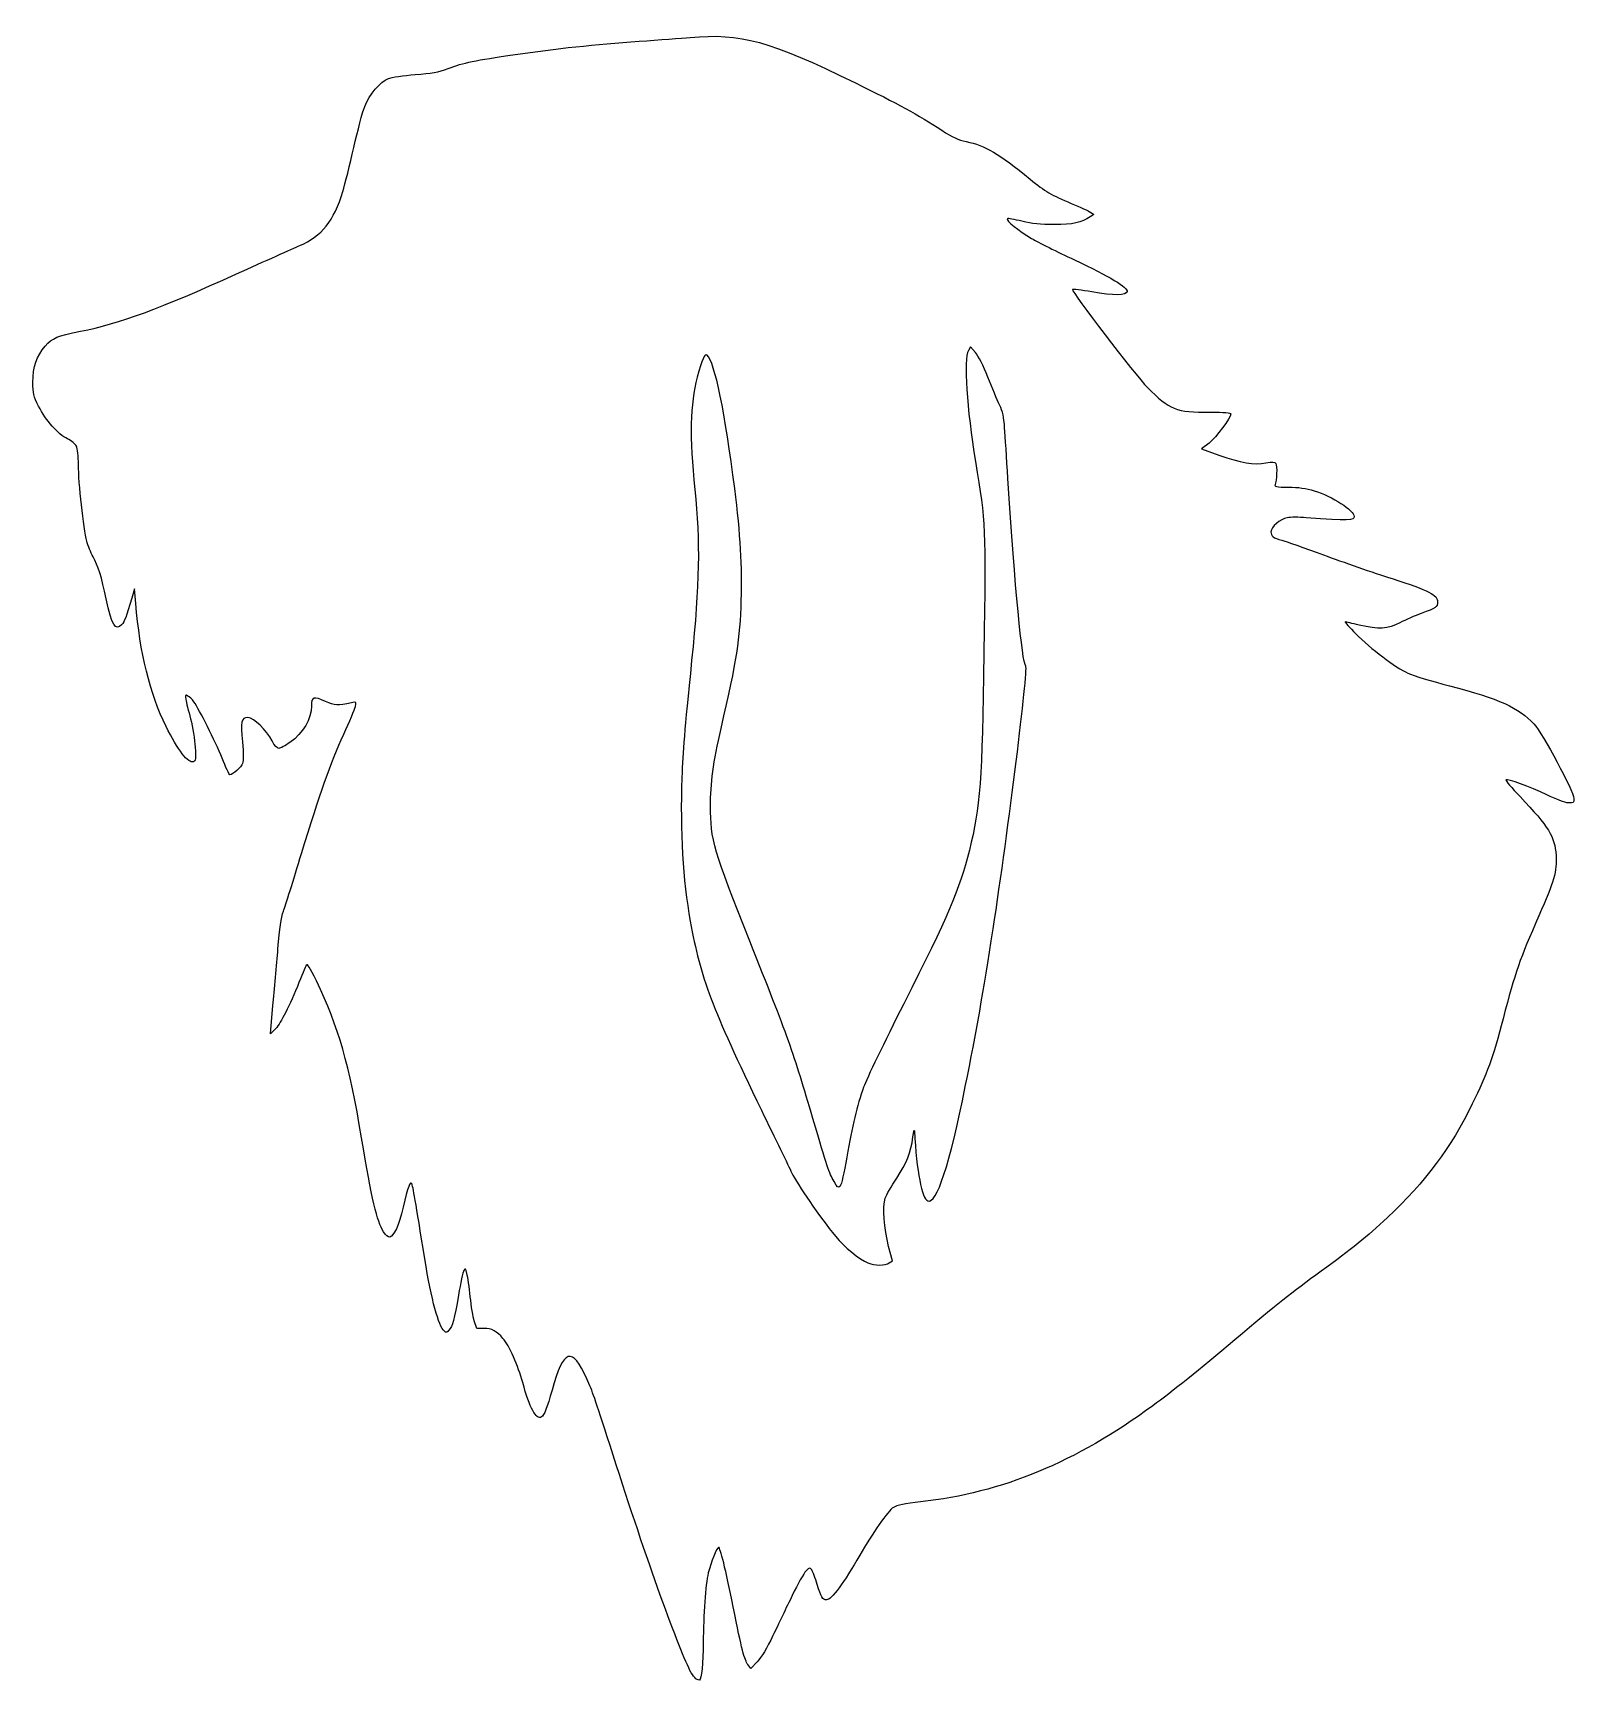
# Model space of a CAD drawing. Header units: centimetres. Extents: x -17.6 to 17.6, y -18.8 to 18.9.
import ezdxf

# ---------------------------------------------------------------- set-up
doc = ezdxf.new("R2010")
doc.units = ezdxf.units.CM
doc.header["$MEASUREMENT"] = 0
doc.layers.add('Layer 1', color=7, linetype='Continuous')

msp = doc.modelspace()

# ---------------------------------------------------------------- linework, layer by layer
at = {"layer": 'Layer 1'}
for points, knots in [([(-2.59292, 18.76778), (-2.78695, 18.75014), (-3.30906, 18.71134), (-3.75709, 18.67959), (-3.75709, 18.67959), (-4.76603, 18.60903), (-5.65856, 18.51378), (-6.59695, 18.3762), (-6.59695, 18.3762), (-7.5177, 18.24214), (-7.7717, 18.18923), (-8.12448, 18.0587), (-8.12448, 18.0587), (-8.35026, 17.97403), (-8.50548, 17.94581), (-8.88295, 17.91759), (-8.88295, 17.91759), (-9.14401, 17.89642), (-9.41917, 17.85762), (-9.49326, 17.82587), (-9.49326, 17.82587), (-9.69082, 17.74826), (-9.92365, 17.46956), (-10.03301, 17.18734), (-10.03301, 17.18734), (-10.08593, 17.05681), (-10.19529, 16.63348), (-10.28348, 16.24895), (-10.28348, 16.24895), (-10.37167, 15.86089), (-10.48456, 15.40934), (-10.53395, 15.24353), (-10.53395, 15.24353), (-10.73856, 14.56972), (-11.01726, 14.224), (-11.52173, 14.00528), (-11.52173, 14.00528), (-11.67695, 13.94178), (-12.32254, 13.64897), (-12.96459, 13.3597), (-12.96459, 13.3597), (-14.70731, 12.56948), (-15.65276, 12.22023), (-16.5347, 12.04737), (-16.5347, 12.04737), (-17.07798, 11.93801), (-17.1697, 11.8992), (-17.33903, 11.70518), (-17.33903, 11.70518), (-17.53659, 11.48293), (-17.62125, 11.23246), (-17.62125, 10.87968), (-17.62125, 10.87968), (-17.62125, 10.62215), (-17.60714, 10.56924), (-17.49072, 10.33287), (-17.49072, 10.33287), (-17.32844, 10.00831), (-17.04975, 9.68729), (-16.83103, 9.58498), (-16.83103, 9.58498), (-16.74284, 9.54265), (-16.64759, 9.46856), (-16.62642, 9.41917), (-16.62642, 9.41917), (-16.5982, 9.36625), (-16.58056, 9.18986), (-16.58056, 8.98878), (-16.58056, 8.98878), (-16.58056, 8.5972), (-16.46414, 7.52475), (-16.39006, 7.24606), (-16.39006, 7.24606), (-16.36184, 7.14023), (-16.29834, 6.98148), (-16.24542, 6.88975), (-16.24542, 6.88975), (-16.13253, 6.68514), (-16.04786, 6.42408), (-15.94556, 5.92667), (-15.94556, 5.92667), (-15.81503, 5.31636), (-15.73389, 5.18231), (-15.59278, 5.334), (-15.59278, 5.334), (-15.52575, 5.40808), (-15.49047, 5.50333), (-15.35995, 5.94431), (-15.35995, 5.94431), (-15.35995, 5.94431), (-15.29645, 6.15598), (-15.29645, 6.15598), (-15.29645, 6.15598), (-15.29645, 6.15598), (-15.26823, 5.82084), (-15.26823, 5.82084), (-15.26823, 5.82084), (-15.18004, 4.70606), (-14.94367, 3.75003), (-14.57679, 3.0092), (-14.57679, 3.0092), (-14.30868, 2.46592), (-14.06879, 2.15548), (-13.94885, 2.20134), (-13.94885, 2.20134), (-13.89593, 2.22251), (-13.89241, 2.26484), (-13.91004, 2.53648), (-13.91004, 2.53648), (-13.92062, 2.70581), (-13.97001, 2.99509), (-14.01587, 3.17854), (-14.01587, 3.17854), (-14.06526, 3.36198), (-14.11465, 3.56307), (-14.12523, 3.62657), (-14.12523, 3.62657), (-14.14287, 3.7324), (-14.13934, 3.73946), (-14.07584, 3.70418), (-14.07584, 3.70418), (-14.04056, 3.68654), (-13.98059, 3.62657), (-13.94178, 3.57365), (-13.94178, 3.57365), (-13.81478, 3.39373), (-13.45142, 2.66701), (-13.2962, 2.28601), (-13.2962, 2.28601), (-13.21153, 2.07434), (-13.13392, 1.90501), (-13.11981, 1.90501), (-13.11981, 1.90501), (-13.05631, 1.90501), (-12.85523, 2.07787), (-12.827, 2.16254), (-12.827, 2.16254), (-12.80231, 2.22604), (-12.80583, 2.39537), (-12.83053, 2.6529), (-12.83053, 2.6529), (-12.87639, 3.11504), (-12.85522, 3.21029), (-12.70706, 3.21029), (-12.70706, 3.21029), (-12.573, 3.21029), (-12.27667, 2.92454), (-12.1532, 2.6776), (-12.1532, 2.6776), (-12.09323, 2.56471), (-12.04031, 2.50474), (-11.99798, 2.50474), (-11.99798, 2.50474), (-11.9627, 2.50474), (-11.84981, 2.56824), (-11.74398, 2.64232), (-11.74398, 2.64232), (-11.43706, 2.86104), (-11.25362, 3.17501), (-11.25362, 3.47488), (-11.25362, 3.47488), (-11.25362, 3.68655), (-11.2007, 3.70419), (-10.92906, 3.58071), (-10.92906, 3.58071), (-10.71387, 3.48193), (-10.65389, 3.48193), (-10.33992, 3.54896), (-10.33992, 3.54896), (-10.2235, 3.57365), (-10.2235, 3.57365), (-10.2482, 3.46077), (-10.2482, 3.46077), (-10.26231, 3.4008), (-10.37873, 3.11505), (-10.51278, 2.8293), (-10.51278, 2.8293), (-10.81617, 2.16608), (-11.05959, 1.48522), (-11.47939, 0.0988), (-11.47939, 0.0988), (-11.66636, -0.50798), (-11.84981, -1.10064), (-11.89214, -1.21706), (-11.89214, -1.21706), (-11.94858, -1.37228), (-11.98033, -1.60512), (-12.01914, -2.08137), (-12.01914, -2.08137), (-12.04736, -2.4412), (-12.09675, -3.02329), (-12.13203, -3.37606), (-12.13203, -3.37606), (-12.13203, -3.37606), (-12.192, -4.02164), (-12.192, -4.02164), (-12.192, -4.02164), (-12.192, -4.02164), (-12.09675, -3.92992), (-12.09675, -3.92992), (-12.09675, -3.92992), (-11.96975, -3.80998), (-11.80042, -3.48189), (-11.57464, -2.93861), (-11.57464, -2.93861), (-11.47939, -2.70225), (-11.38414, -2.48353), (-11.37003, -2.45178), (-11.37003, -2.45178), (-11.34534, -2.40945), (-11.28889, -2.50117), (-11.1372, -2.81161), (-11.1372, -2.81161), (-10.6292, -3.86994), (-10.38578, -4.72367), (-10.10709, -6.40289), (-10.10709, -6.40289), (-9.87073, -7.81047), (-9.75431, -8.31142), (-9.60615, -8.54778), (-9.60615, -8.54778), (-9.55323, -8.63245), (-9.50032, -8.67831), (-9.46151, -8.67125), (-9.46151, -8.67125), (-9.36626, -8.65361), (-9.2569, -8.40667), (-9.15812, -7.99039), (-9.15812, -7.99039), (-9.0417, -7.51414), (-8.99584, -7.38361), (-8.95704, -7.45064), (-8.95704, -7.45064), (-8.93235, -7.49297), (-8.87237, -7.85281), (-8.66071, -9.1722), (-8.66071, -9.1722), (-8.50902, -10.11059), (-8.34674, -10.71031), (-8.21268, -10.8232), (-8.21268, -10.8232), (-8.17035, -10.85848), (-8.14918, -10.85495), (-8.10685, -10.80203), (-8.10685, -10.80203), (-8.02924, -10.71384), (-7.98338, -10.55509), (-7.88813, -9.9977), (-7.88813, -9.9977), (-7.84227, -9.72253), (-7.78935, -9.46853), (-7.76819, -9.43326), (-7.76819, -9.43326), (-7.73644, -9.37682), (-7.72938, -9.3874), (-7.69763, -9.50734), (-7.69763, -9.50734), (-7.67646, -9.58495), (-7.64119, -9.82131), (-7.62002, -10.03651), (-7.62002, -10.03651), (-7.59885, -10.24818), (-7.55652, -10.49865), (-7.5283, -10.59037), (-7.5283, -10.59037), (-7.5283, -10.59037), (-7.47186, -10.7597), (-7.47186, -10.7597), (-7.47186, -10.7597), (-7.47186, -10.7597), (-7.30605, -10.7597), (-7.30605, -10.7597), (-7.30605, -10.7597), (-7.13319, -10.7597), (-7.01324, -10.8232), (-6.87213, -10.98901), (-6.87213, -10.98901), (-6.73102, -11.15129), (-6.52288, -11.62048), (-6.42057, -11.99795), (-6.42057, -11.99795), (-6.26182, -12.58709), (-6.11365, -12.85873), (-5.99371, -12.78464), (-5.99371, -12.78464), (-5.93021, -12.74936), (-5.86318, -12.57297), (-5.75029, -12.17081), (-5.75029, -12.17081), (-5.49276, -11.22537), (-5.29168, -11.16187), (-4.95301, -11.91328), (-4.95301, -11.91328), (-4.81895, -12.21667), (-4.7872, -12.30839), (-4.42384, -13.44081), (-4.42384, -13.44081), (-3.6689, -15.815), (-2.88573, -18.01281), (-2.59645, -18.58431), (-2.59645, -18.58431), (-2.52237, -18.72895), (-2.45181, -18.80303), (-2.38126, -18.80303), (-2.38126, -18.80303), (-2.3354, -18.80303), (-2.29307, -18.39734), (-2.29307, -17.94931), (-2.29307, -17.94931), (-2.28954, -17.3002), (-2.24368, -16.63698), (-2.17665, -16.35123), (-2.17665, -16.35123), (-2.12021, -16.11487), (-1.98262, -15.76915), (-1.94029, -15.76915), (-1.94029, -15.76915), (-1.90148, -15.76915), (-1.78154, -16.26657), (-1.60868, -17.12734), (-1.60868, -17.12734), (-1.41112, -18.11512), (-1.35115, -18.3409), (-1.27001, -18.45026), (-1.27001, -18.45026), (-1.27001, -18.45026), (-1.20298, -18.53845), (-1.20298, -18.53845), (-1.20298, -18.53845), (-1.20298, -18.53845), (-1.05834, -18.38323), (-1.05834, -18.38323), (-1.05834, -18.38323), (-0.96662, -18.28798), (-0.83609, -18.06926), (-0.69851, -17.78704), (-0.69851, -17.78704), (-0.58209, -17.5401), (-0.38454, -17.12735), (-0.25754, -16.86982), (-0.25754, -16.86982), (-0.13407, -16.60876), (0.00704, -16.35829), (0.05643, -16.3089), (0.05643, -16.3089), (0.1411, -16.22423), (0.14815, -16.22071), (0.19049, -16.28421), (0.19049, -16.28421), (0.21518, -16.32302), (0.27163, -16.47118), (0.31396, -16.61582), (0.31396, -16.61582), (0.40215, -16.90863), (0.43743, -16.9686), (0.52563, -16.9686), (0.52563, -16.9686), (0.63852, -16.9686), (0.9278, -16.57702), (1.28763, -15.94554), (1.28763, -15.94554), (1.56985, -15.45165), (1.93674, -14.92954), (2.05669, -14.85546), (2.05669, -14.85546), (2.13783, -14.80607), (2.31422, -14.77079), (2.67758, -14.72846), (2.67758, -14.72846), (4.55436, -14.51679), (6.21594, -13.82535), (7.99041, -12.52713), (7.99041, -12.52713), (8.42433, -12.21316), (9.05933, -11.6981), (9.86366, -11.0243), (9.86366, -11.0243), (10.83027, -10.20586), (11.16188, -9.9448), (11.83569, -9.45444), (11.83569, -9.45444), (12.54477, -8.93938), (12.87638, -8.67127), (13.35263, -8.22325), (13.35263, -8.22325), (14.22399, -7.40128), (14.80607, -6.62517), (15.29291, -5.62681), (15.29291, -5.62681), (15.63158, -4.93889), (15.76563, -4.56848), (15.99847, -3.67595), (15.99847, -3.67595), (16.27716, -2.60703), (16.37947, -2.31423), (16.81691, -1.32292), (16.81691, -1.32292), (17.16616, -0.53623), (17.22966, -0.31045), (17.20849, 0.05997), (17.20849, 0.05997), (17.1838, 0.49036), (17.04621, 0.70908), (16.38652, 1.40405), (16.38652, 1.40405), (16.19602, 1.60161), (16.05138, 1.77447), (16.06196, 1.78505), (16.06196, 1.78505), (16.09371, 1.8168), (16.61935, 1.6263), (17.00035, 1.44286), (17.00035, 1.44286), (17.19791, 1.34761), (17.42016, 1.26294), (17.49424, 1.25942), (17.49424, 1.25942), (17.61418, 1.25236), (17.62124, 1.25942), (17.61771, 1.3582), (17.61771, 1.3582), (17.60713, 1.53812), (16.90863, 2.83987), (16.70049, 3.06564), (16.70049, 3.06564), (16.35477, 3.44311), (15.9138, 3.64067), (14.77432, 3.937), (14.77432, 3.937), (14.37215, 4.03931), (13.94529, 4.16983), (13.82182, 4.22628), (13.82182, 4.22628), (13.53607, 4.35681), (12.9681, 4.7872), (12.62943, 5.12939), (12.62943, 5.12939), (12.48479, 5.27756), (12.37543, 5.3975), (12.38954, 5.3975), (12.38954, 5.3975), (12.40365, 5.3975), (12.54476, 5.36575), (12.70704, 5.32694), (12.70704, 5.32694), (13.15507, 5.22111), (13.35262, 5.23169), (13.63837, 5.37986), (13.63837, 5.37986), (13.7689, 5.44689), (13.98762, 5.54567), (14.12168, 5.59153), (14.12168, 5.59153), (14.47093, 5.71853), (14.49915, 5.7397), (14.49915, 5.85611), (14.49915, 5.85611), (14.49915, 6.01839), (14.31218, 6.11717), (13.45846, 6.3888), (13.45846, 6.3888), (13.0316, 6.52638), (12.32604, 6.7698), (11.8886, 6.93208), (11.8886, 6.93208), (11.45116, 7.09436), (11.02429, 7.24605), (10.9361, 7.26722), (10.9361, 7.26722), (10.73854, 7.32014), (10.68916, 7.35894), (10.68916, 7.46125), (10.68916, 7.46125), (10.68916, 7.57061), (10.90083, 7.75053), (11.0631, 7.78228), (11.0631, 7.78228), (11.13366, 7.79639), (11.32768, 7.79639), (11.49702, 7.78228), (11.49702, 7.78228), (12.47774, 7.7082), (12.59416, 7.71172), (12.59416, 7.8105), (12.59416, 7.8105), (12.59416, 7.94808), (12.08969, 8.27264), (11.67694, 8.39964), (11.67694, 8.39964), (11.48997, 8.45608), (11.31711, 8.48078), (11.0878, 8.48078), (11.0878, 8.48078), (10.80911, 8.48431), (10.76324, 8.49136), (10.78441, 8.53722), (10.78441, 8.53722), (10.82322, 8.62189), (10.8338, 8.97466), (10.80205, 9.02405), (10.80205, 9.02405), (10.77736, 9.06286), (10.72797, 9.06286), (10.57274, 9.03463), (10.57274, 9.03463), (10.30816, 8.98524), (9.99418, 9.03816), (9.5003, 9.21455), (9.5003, 9.21455), (9.5003, 9.21455), (9.10519, 9.35566), (9.10519, 9.35566), (9.10519, 9.35566), (9.10519, 9.35566), (9.27452, 9.48972), (9.27452, 9.48972), (9.27452, 9.48972), (9.43327, 9.61672), (9.77194, 10.06828), (9.77194, 10.15647), (9.77194, 10.15647), (9.77194, 10.18116), (9.62377, 10.19528), (9.29922, 10.19528), (9.29922, 10.19528), (8.509, 10.19528), (8.382, 10.24467), (7.86341, 10.76325), (7.86341, 10.76325), (7.60235, 11.02431), (6.11363, 12.96811), (6.14891, 13.00339), (6.14891, 13.00339), (6.15597, 13.01397), (6.35705, 12.98575), (6.59341, 12.94695), (6.59341, 12.94695), (7.09435, 12.85876), (7.38363, 12.86228), (7.40127, 12.95401), (7.40127, 12.95401), (7.41891, 13.04926), (6.9991, 13.29973), (6.19477, 13.68073), (6.19477, 13.68073), (5.80319, 13.86065), (5.36574, 14.0829), (5.21758, 14.17109), (5.21758, 14.17109), (4.92477, 14.34395), (4.62491, 14.58384), (4.66019, 14.61912), (4.66019, 14.61912), (4.67077, 14.63323), (4.82247, 14.60501), (4.99533, 14.56268), (4.99533, 14.56268), (5.23169, 14.50271), (5.41161, 14.48507), (5.73264, 14.48507), (5.73264, 14.48507), (6.16303, 14.4886), (6.35, 14.5274), (6.55461, 14.66146), (6.55461, 14.66146), (6.55461, 14.66146), (6.63928, 14.7179), (6.63928, 14.7179), (6.63928, 14.7179), (6.63928, 14.7179), (6.5652, 14.76729), (6.5652, 14.76729), (6.5652, 14.76729), (6.52639, 14.79551), (6.32884, 14.88723), (6.12423, 14.9719), (6.12423, 14.9719), (5.67267, 15.15887), (5.52451, 15.24707), (5.18584, 15.52223), (5.18584, 15.52223), (4.44853, 16.12548), (4.16631, 16.29129), (3.71828, 16.38654), (3.71828, 16.38654), (3.54189, 16.42182), (3.40784, 16.48532), (3.16442, 16.64407), (3.16442, 16.64407), (2.59998, 17.01096), (2.17311, 17.24379), (1.18886, 17.7271), (1.18886, 17.7271), (-0.7867, 18.69371), (-1.42875, 18.8701), (-2.59292, 18.76779), (-2.59292, 18.76779), (-2.59292, 18.76779), (-2.59292, 18.76778), (-2.59292, 18.76778)], [0, 0, 0, 0, 0.00662252, 0.00662252, 0.00662252, 0.00662252, 0.01324503, 0.01324503, 0.01324503, 0.01324503, 0.01986755, 0.01986755, 0.01986755, 0.01986755, 0.02649007, 0.02649007, 0.02649007, 0.02649007, 0.03311258, 0.03311258, 0.03311258, 0.03311258, 0.0397351, 0.0397351, 0.0397351, 0.0397351, 0.04635762, 0.04635762, 0.04635762, 0.04635762, 0.05298013, 0.05298013, 0.05298013, 0.05298013, 0.05960265, 0.05960265, 0.05960265, 0.05960265, 0.06622517, 0.06622517, 0.06622517, 0.06622517, 0.07284768, 0.07284768, 0.07284768, 0.07284768, 0.0794702, 0.0794702, 0.0794702, 0.0794702, 0.08609272, 0.08609272, 0.08609272, 0.08609272, 0.09271523, 0.09271523, 0.09271523, 0.09271523, 0.09933775, 0.09933775, 0.09933775, 0.09933775, 0.10596026, 0.10596026, 0.10596026, 0.10596026, 0.11258278, 0.11258278, 0.11258278, 0.11258278, 0.1192053, 0.1192053, 0.1192053, 0.1192053, 0.12582781, 0.12582781, 0.12582781, 0.12582781, 0.13245033, 0.13245033, 0.13245033, 0.13245033, 0.13907285, 0.13907285, 0.13907285, 0.13907285, 0.14569536, 0.14569536, 0.14569536, 0.14569536, 0.15231788, 0.15231788, 0.15231788, 0.15231788, 0.1589404, 0.1589404, 0.1589404, 0.1589404, 0.16556291, 0.16556291, 0.16556291, 0.16556291, 0.17218543, 0.17218543, 0.17218543, 0.17218543, 0.17880795, 0.17880795, 0.17880795, 0.17880795, 0.18543046, 0.18543046, 0.18543046, 0.18543046, 0.19205298, 0.19205298, 0.19205298, 0.19205298, 0.1986755, 0.1986755, 0.1986755, 0.1986755, 0.20529801, 0.20529801, 0.20529801, 0.20529801, 0.21192053, 0.21192053, 0.21192053, 0.21192053, 0.21854305, 0.21854305, 0.21854305, 0.21854305, 0.22516556, 0.22516556, 0.22516556, 0.22516556, 0.23178808, 0.23178808, 0.23178808, 0.23178808, 0.2384106, 0.2384106, 0.2384106, 0.2384106, 0.24503311, 0.24503311, 0.24503311, 0.24503311, 0.25165563, 0.25165563, 0.25165563, 0.25165563, 0.25827815, 0.25827815, 0.25827815, 0.25827815, 0.26490066, 0.26490066, 0.26490066, 0.26490066, 0.27152318, 0.27152318, 0.27152318, 0.27152318, 0.2781457, 0.2781457, 0.2781457, 0.2781457, 0.28476821, 0.28476821, 0.28476821, 0.28476821, 0.29139073, 0.29139073, 0.29139073, 0.29139073, 0.29801325, 0.29801325, 0.29801325, 0.29801325, 0.30463576, 0.30463576, 0.30463576, 0.30463576, 0.31125828, 0.31125828, 0.31125828, 0.31125828, 0.31788079, 0.31788079, 0.31788079, 0.31788079, 0.32450331, 0.32450331, 0.32450331, 0.32450331, 0.33112583, 0.33112583, 0.33112583, 0.33112583, 0.33774834, 0.33774834, 0.33774834, 0.33774834, 0.34437086, 0.34437086, 0.34437086, 0.34437086, 0.35099338, 0.35099338, 0.35099338, 0.35099338, 0.35761589, 0.35761589, 0.35761589, 0.35761589, 0.36423841, 0.36423841, 0.36423841, 0.36423841, 0.37086093, 0.37086093, 0.37086093, 0.37086093, 0.37748344, 0.37748344, 0.37748344, 0.37748344, 0.38410596, 0.38410596, 0.38410596, 0.38410596, 0.39072848, 0.39072848, 0.39072848, 0.39072848, 0.39735099, 0.39735099, 0.39735099, 0.39735099, 0.40397351, 0.40397351, 0.40397351, 0.40397351, 0.41059603, 0.41059603, 0.41059603, 0.41059603, 0.41721854, 0.41721854, 0.41721854, 0.41721854, 0.42384106, 0.42384106, 0.42384106, 0.42384106, 0.43046358, 0.43046358, 0.43046358, 0.43046358, 0.43708609, 0.43708609, 0.43708609, 0.43708609, 0.44370861, 0.44370861, 0.44370861, 0.44370861, 0.45033113, 0.45033113, 0.45033113, 0.45033113, 0.45695364, 0.45695364, 0.45695364, 0.45695364, 0.46357616, 0.46357616, 0.46357616, 0.46357616, 0.47019868, 0.47019868, 0.47019868, 0.47019868, 0.47682119, 0.47682119, 0.47682119, 0.47682119, 0.48344371, 0.48344371, 0.48344371, 0.48344371, 0.49006623, 0.49006623, 0.49006623, 0.49006623, 0.49668874, 0.49668874, 0.49668874, 0.49668874, 0.50331126, 0.50331126, 0.50331126, 0.50331126, 0.50993377, 0.50993377, 0.50993377, 0.50993377, 0.51655629, 0.51655629, 0.51655629, 0.51655629, 0.52317881, 0.52317881, 0.52317881, 0.52317881, 0.52980132, 0.52980132, 0.52980132, 0.52980132, 0.53642384, 0.53642384, 0.53642384, 0.53642384, 0.54304636, 0.54304636, 0.54304636, 0.54304636, 0.54966887, 0.54966887, 0.54966887, 0.54966887, 0.55629139, 0.55629139, 0.55629139, 0.55629139, 0.56291391, 0.56291391, 0.56291391, 0.56291391, 0.56953642, 0.56953642, 0.56953642, 0.56953642, 0.57615894, 0.57615894, 0.57615894, 0.57615894, 0.58278146, 0.58278146, 0.58278146, 0.58278146, 0.58940397, 0.58940397, 0.58940397, 0.58940397, 0.59602649, 0.59602649, 0.59602649, 0.59602649, 0.60264901, 0.60264901, 0.60264901, 0.60264901, 0.60927152, 0.60927152, 0.60927152, 0.60927152, 0.61589404, 0.61589404, 0.61589404, 0.61589404, 0.62251656, 0.62251656, 0.62251656, 0.62251656, 0.62913907, 0.62913907, 0.62913907, 0.62913907, 0.63576159, 0.63576159, 0.63576159, 0.63576159, 0.64238411, 0.64238411, 0.64238411, 0.64238411, 0.64900662, 0.64900662, 0.64900662, 0.64900662, 0.65562914, 0.65562914, 0.65562914, 0.65562914, 0.66225166, 0.66225166, 0.66225166, 0.66225166, 0.66887417, 0.66887417, 0.66887417, 0.66887417, 0.67549669, 0.67549669, 0.67549669, 0.67549669, 0.68211921, 0.68211921, 0.68211921, 0.68211921, 0.68874172, 0.68874172, 0.68874172, 0.68874172, 0.69536424, 0.69536424, 0.69536424, 0.69536424, 0.70198675, 0.70198675, 0.70198675, 0.70198675, 0.70860927, 0.70860927, 0.70860927, 0.70860927, 0.71523179, 0.71523179, 0.71523179, 0.71523179, 0.7218543, 0.7218543, 0.7218543, 0.7218543, 0.72847682, 0.72847682, 0.72847682, 0.72847682, 0.73509934, 0.73509934, 0.73509934, 0.73509934, 0.74172185, 0.74172185, 0.74172185, 0.74172185, 0.74834437, 0.74834437, 0.74834437, 0.74834437, 0.75496689, 0.75496689, 0.75496689, 0.75496689, 0.7615894, 0.7615894, 0.7615894, 0.7615894, 0.76821192, 0.76821192, 0.76821192, 0.76821192, 0.77483444, 0.77483444, 0.77483444, 0.77483444, 0.78145695, 0.78145695, 0.78145695, 0.78145695, 0.78807947, 0.78807947, 0.78807947, 0.78807947, 0.79470199, 0.79470199, 0.79470199, 0.79470199, 0.8013245, 0.8013245, 0.8013245, 0.8013245, 0.80794702, 0.80794702, 0.80794702, 0.80794702, 0.81456954, 0.81456954, 0.81456954, 0.81456954, 0.82119205, 0.82119205, 0.82119205, 0.82119205, 0.82781457, 0.82781457, 0.82781457, 0.82781457, 0.83443709, 0.83443709, 0.83443709, 0.83443709, 0.8410596, 0.8410596, 0.8410596, 0.8410596, 0.84768212, 0.84768212, 0.84768212, 0.84768212, 0.85430464, 0.85430464, 0.85430464, 0.85430464, 0.86092715, 0.86092715, 0.86092715, 0.86092715, 0.86754967, 0.86754967, 0.86754967, 0.86754967, 0.87417219, 0.87417219, 0.87417219, 0.87417219, 0.8807947, 0.8807947, 0.8807947, 0.8807947, 0.88741722, 0.88741722, 0.88741722, 0.88741722, 0.89403974, 0.89403974, 0.89403974, 0.89403974, 0.90066225, 0.90066225, 0.90066225, 0.90066225, 0.90728477, 0.90728477, 0.90728477, 0.90728477, 0.91390728, 0.91390728, 0.91390728, 0.91390728, 0.9205298, 0.9205298, 0.9205298, 0.9205298, 0.92715232, 0.92715232, 0.92715232, 0.92715232, 0.93377483, 0.93377483, 0.93377483, 0.93377483, 0.94039735, 0.94039735, 0.94039735, 0.94039735, 0.94701987, 0.94701987, 0.94701987, 0.94701987, 0.95364238, 0.95364238, 0.95364238, 0.95364238, 0.9602649, 0.9602649, 0.9602649, 0.9602649, 0.96688742, 0.96688742, 0.96688742, 0.96688742, 0.97350993, 0.97350993, 0.97350993, 0.97350993, 0.98013245, 0.98013245, 0.98013245, 0.98013245, 0.98675497, 0.98675497, 0.98675497, 0.98675497, 1, 1, 1, 1]), ([(4.21569, 10.99961), (4.30741, 10.75972), (4.43088, 10.47397), (4.4838, 10.36461), (4.4838, 10.36461), (4.55788, 10.20586), (4.58258, 10.08944), (4.60022, 9.83544), (4.60022, 9.83544), (4.61433, 9.65552), (4.64608, 9.13341), (4.6743, 8.67833), (4.6743, 8.67833), (4.83658, 6.17008), (4.99533, 4.49791), (5.08352, 4.38855), (5.08352, 4.38855), (5.14349, 4.31447), (4.68488, 0.63852), (4.33563, -1.62278), (4.33563, -1.62278), (4.10632, -3.1115), (3.95816, -3.94406), (3.70063, -5.22464), (3.70063, -5.22464), (3.3408, -7.02733), (3.04446, -7.92339), (2.84338, -7.84578), (2.84338, -7.84578), (2.7058, -7.79286), (2.58585, -7.17197), (2.53646, -6.24417), (2.53646, -6.24417), (2.53293, -6.19478), (2.51882, -6.25828), (2.50118, -6.38175), (2.50118, -6.38175), (2.45532, -6.74511), (2.3636, -6.97442), (2.13076, -7.32367), (2.13076, -7.32367), (2.01082, -7.50359), (1.89087, -7.71173), (1.8697, -7.78228), (1.8697, -7.78228), (1.8062, -7.96572), (1.84501, -8.48431), (1.94731, -8.88295), (1.94731, -8.88295), (1.94731, -8.88295), (2.03198, -9.21103), (2.03198, -9.21103), (2.03198, -9.21103), (2.03198, -9.21103), (1.96142, -9.26395), (1.96142, -9.26395), (1.96142, -9.26395), (1.8697, -9.32745), (1.62981, -9.32745), (1.47459, -9.26395), (1.47459, -9.26395), (1.26998, -9.17576), (0.93484, -8.90059), (0.73023, -8.65364), (0.73023, -8.65364), (0.37392, -8.21267), (-0.14113, -7.46478), (-0.27166, -7.19667), (-0.27166, -7.19667), (-0.33869, -7.05203), (-0.65266, -6.40645), (-0.9631, -5.76792), (-0.9631, -5.76792), (-2.1061, -3.41136), (-2.34599, -2.76578), (-2.58941, -1.44639), (-2.58941, -1.44639), (-2.75874, -0.51506), (-2.82577, 0.61736), (-2.77991, 1.83444), (-2.77991, 1.83444), (-2.75874, 2.47297), (-2.72699, 2.84338), (-2.55766, 4.51555), (-2.55766, 4.51555), (-2.37774, 6.29002), (-2.3601, 7.21077), (-2.4871, 8.43138), (-2.4871, 8.43138), (-2.61057, 9.63435), (-2.59293, 10.36813), (-2.43066, 10.99607), (-2.43066, 10.99607), (-2.32483, 11.40176), (-2.2578, 11.5464), (-2.20135, 11.49701), (-2.20135, 11.49701), (-2.03202, 11.3559), (-1.7886, 10.17057), (-1.57341, 8.44901), (-1.57341, 8.44901), (-1.43935, 7.38715), (-1.39702, 6.66748), (-1.42172, 5.89137), (-1.42172, 5.89137), (-1.44994, 4.99179), (-1.51697, 4.55787), (-1.88386, 2.96331), (-1.88386, 2.96331), (-2.06378, 2.1872), (-2.12728, 1.70742), (-2.12728, 1.18178), (-2.12728, 1.18178), (-2.12728, 0.42331), (-2.0532, 0.16225), (-1.2277, -1.90503), (-1.2277, -1.90503), (-0.36339, -4.06756), (-0.21876, -4.47325), (0.21516, -5.96197), (0.21516, -5.96197), (0.53972, -7.07675), (0.57852, -7.19316), (0.69847, -7.4013), (0.69847, -7.4013), (0.77608, -7.53536), (0.79372, -7.54947), (0.83605, -7.50361), (0.83605, -7.50361), (0.8678, -7.47186), (0.9313, -7.20375), (0.99127, -6.84039), (0.99127, -6.84039), (1.11121, -6.12072), (1.22058, -5.67622), (1.3758, -5.23878), (1.3758, -5.23878), (1.4393, -5.06239), (1.85205, -4.20514), (2.29302, -3.33378), (2.29302, -3.33378), (3.31255, -1.32295), (3.56302, -0.73381), (3.79233, 0.17636), (3.79233, 0.17636), (4.0428, 1.17119), (4.08514, 1.74269), (4.12747, 4.69192), (4.12747, 4.69192), (4.1698, 7.60234), (4.1698, 7.64114), (3.93344, 9.06636), (3.93344, 9.06636), (3.73236, 10.27639), (3.6618, 11.40528), (3.77116, 11.60636), (3.77116, 11.60636), (3.77116, 11.60636), (3.82055, 11.69103), (3.82055, 11.69103), (3.82055, 11.69103), (3.82055, 11.69103), (3.92991, 11.56403), (3.92991, 11.56403), (3.92991, 11.56403), (3.99694, 11.48995), (4.11688, 11.25006), (4.21566, 10.99959), (4.21566, 10.99959), (4.21566, 10.99959), (4.21569, 10.99961), (4.21569, 10.99961)], [0, 0, 0, 0, 0.02272727, 0.02272727, 0.02272727, 0.02272727, 0.04545455, 0.04545455, 0.04545455, 0.04545455, 0.06818182, 0.06818182, 0.06818182, 0.06818182, 0.09090909, 0.09090909, 0.09090909, 0.09090909, 0.11363636, 0.11363636, 0.11363636, 0.11363636, 0.13636364, 0.13636364, 0.13636364, 0.13636364, 0.15909091, 0.15909091, 0.15909091, 0.15909091, 0.18181818, 0.18181818, 0.18181818, 0.18181818, 0.20454545, 0.20454545, 0.20454545, 0.20454545, 0.22727273, 0.22727273, 0.22727273, 0.22727273, 0.25, 0.25, 0.25, 0.25, 0.27272727, 0.27272727, 0.27272727, 0.27272727, 0.29545455, 0.29545455, 0.29545455, 0.29545455, 0.31818182, 0.31818182, 0.31818182, 0.31818182, 0.34090909, 0.34090909, 0.34090909, 0.34090909, 0.36363636, 0.36363636, 0.36363636, 0.36363636, 0.38636364, 0.38636364, 0.38636364, 0.38636364, 0.40909091, 0.40909091, 0.40909091, 0.40909091, 0.43181818, 0.43181818, 0.43181818, 0.43181818, 0.45454545, 0.45454545, 0.45454545, 0.45454545, 0.47727273, 0.47727273, 0.47727273, 0.47727273, 0.5, 0.5, 0.5, 0.5, 0.52272727, 0.52272727, 0.52272727, 0.52272727, 0.54545455, 0.54545455, 0.54545455, 0.54545455, 0.56818182, 0.56818182, 0.56818182, 0.56818182, 0.59090909, 0.59090909, 0.59090909, 0.59090909, 0.61363636, 0.61363636, 0.61363636, 0.61363636, 0.63636364, 0.63636364, 0.63636364, 0.63636364, 0.65909091, 0.65909091, 0.65909091, 0.65909091, 0.68181818, 0.68181818, 0.68181818, 0.68181818, 0.70454545, 0.70454545, 0.70454545, 0.70454545, 0.72727273, 0.72727273, 0.72727273, 0.72727273, 0.75, 0.75, 0.75, 0.75, 0.77272727, 0.77272727, 0.77272727, 0.77272727, 0.79545455, 0.79545455, 0.79545455, 0.79545455, 0.81818182, 0.81818182, 0.81818182, 0.81818182, 0.84090909, 0.84090909, 0.84090909, 0.84090909, 0.86363636, 0.86363636, 0.86363636, 0.86363636, 0.88636364, 0.88636364, 0.88636364, 0.88636364, 0.90909091, 0.90909091, 0.90909091, 0.90909091, 0.93181818, 0.93181818, 0.93181818, 0.93181818, 0.95454545, 0.95454545, 0.95454545, 0.95454545, 1, 1, 1, 1])]:
    msp.add_open_spline(points, degree=3, knots=knots, dxfattribs=at)

doc.saveas('drawing.dxf')
